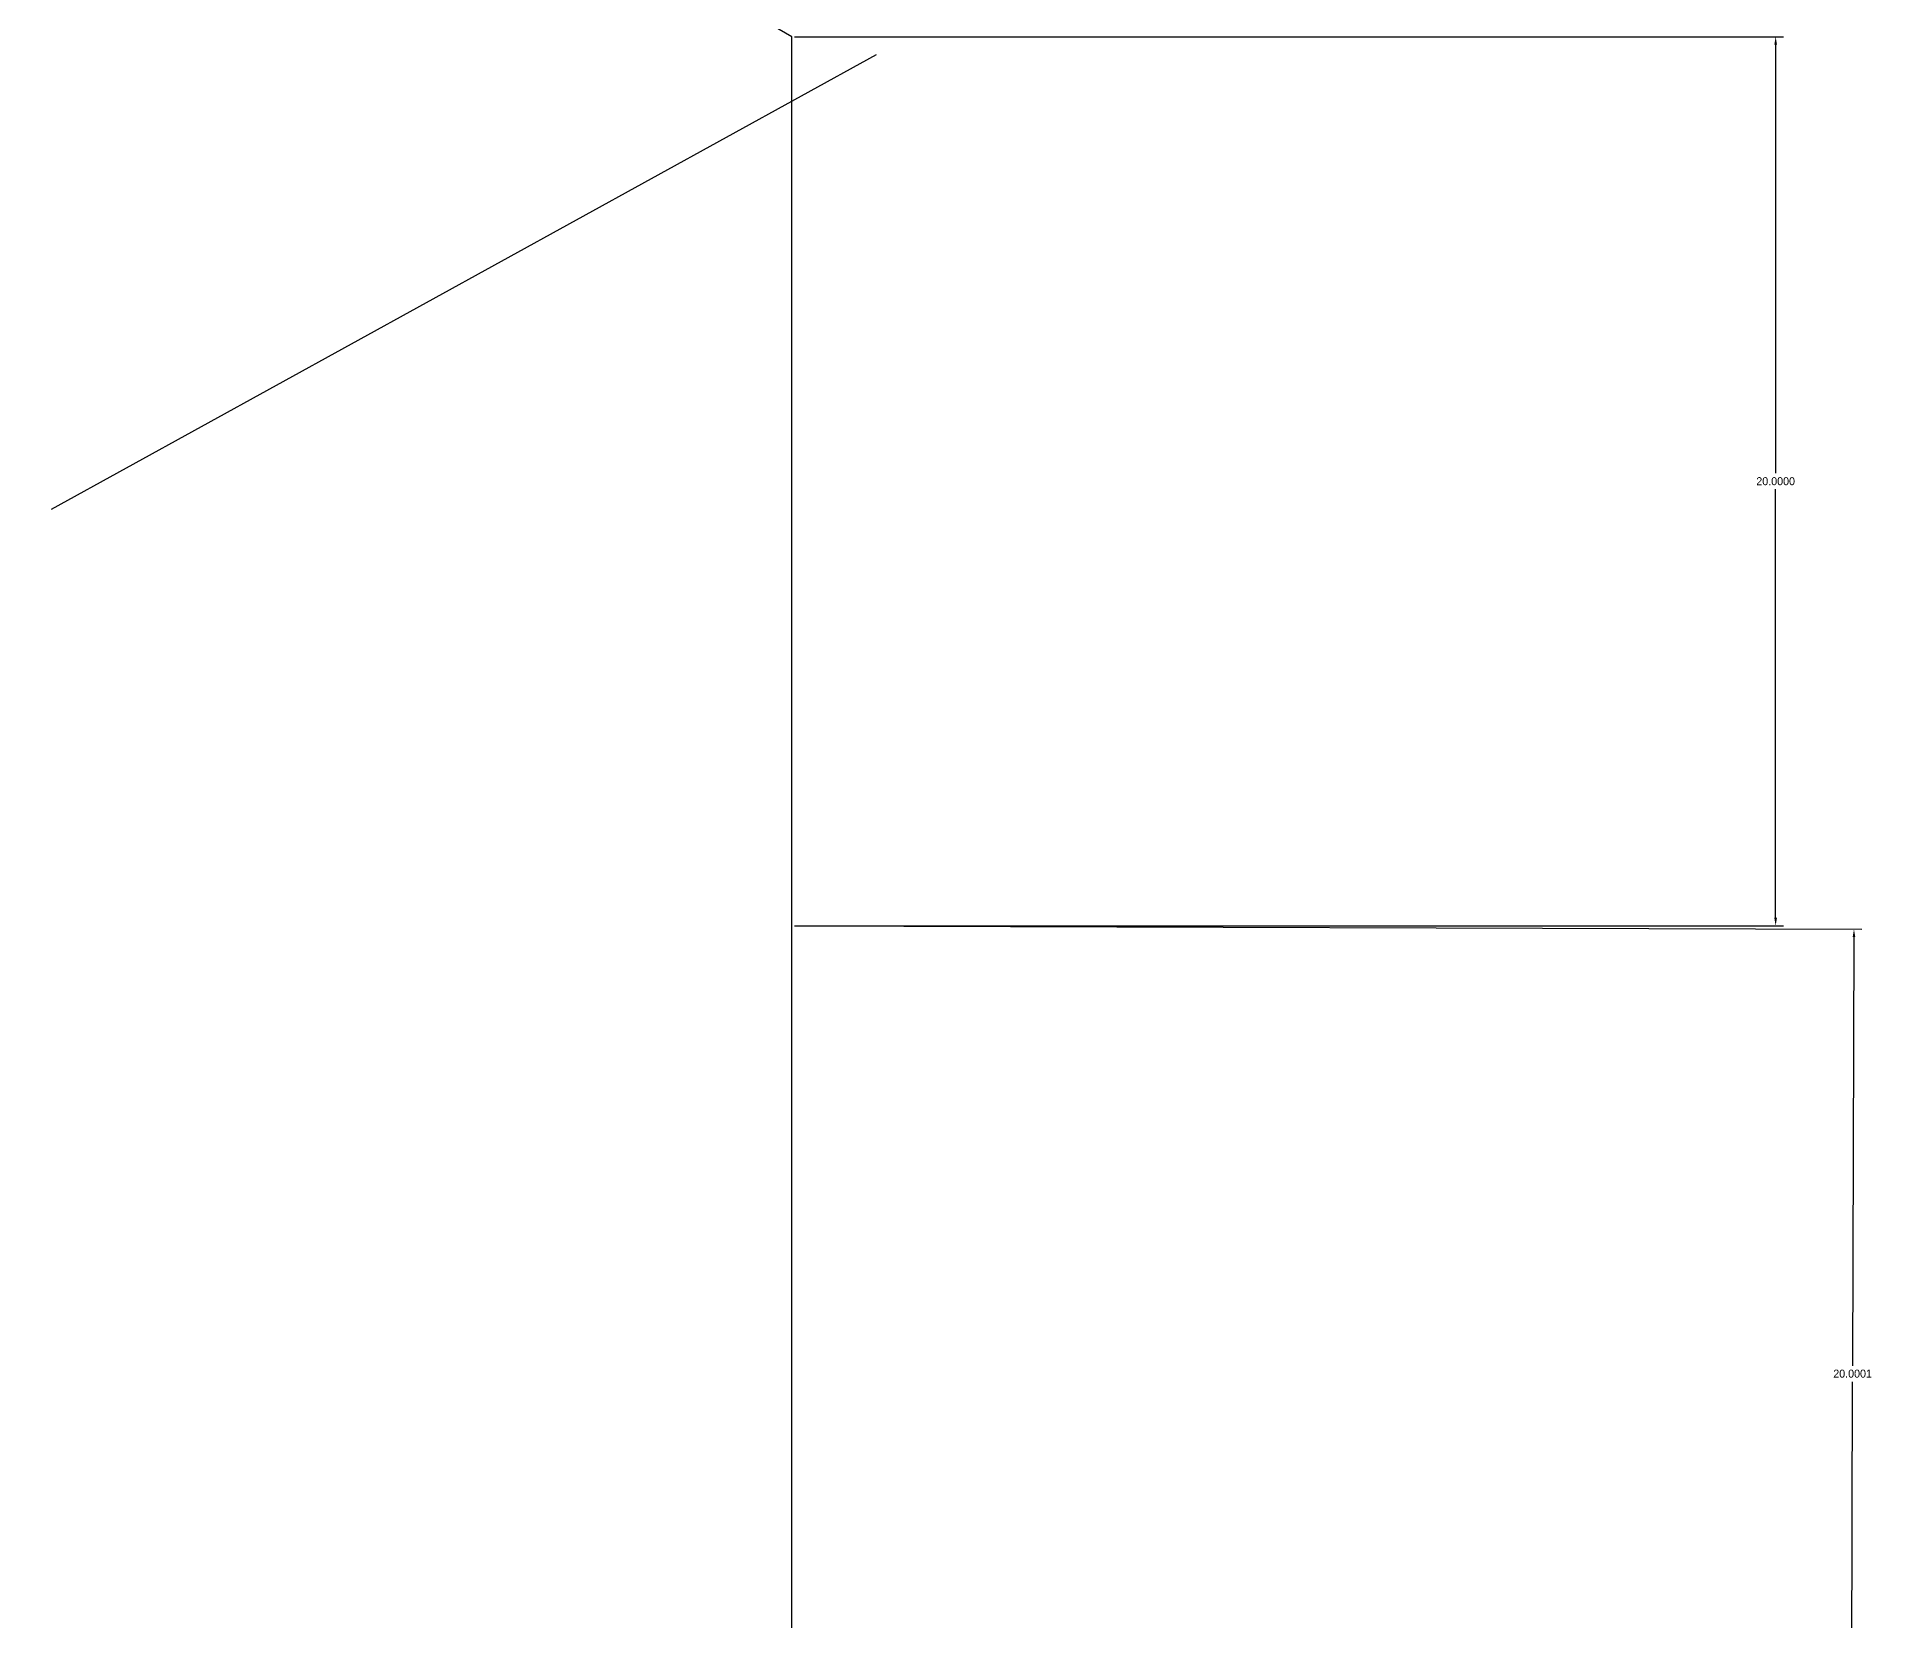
# Model space of a CAD drawing. Header units: millimetres. Extents: x 18 to 350, y -137 to 143.
# Drawn here: x 165.49 to 206.78, y 57.22 to 92.85 of the extents above; entities that cross this region are included whole.
import ezdxf

# ---------------------------------------------------------------- set-up
doc = ezdxf.new("R2010")
doc.units = ezdxf.units.MM
doc.header["$MEASUREMENT"] = 0
doc.dimstyles.get("Standard").update_dxf_attribs({"dimtxt": 0.18, "dimasz": 0.18, "dimexe": 0.18, "dimexo": 0.0625, "dimgap": 0.09, "dimtad": 0, "dimtih": 1, "dimtoh": 1, "dimdec": 4, "dimzin": 0, "dimdsep": 46, "dimtxsty": 'Standard', "dimcen": 0.09, "dimadec": 0, "dimazin": 0, "dimtfac": 1, "dimtdec": 4, "dimtofl": 0, "dimtmove": 0, "dimatfit": 3, "dimfxl": 1, "dimtolj": 1, "dimtzin": 0, "dimarcsym": 0})

# ---------------------------------------------------------------- blocks, each defined once
blk = doc.blocks.new('*D2')
at = {"color": 0, "lineweight": -2}
for p, q in [((182.541, 92.847), (204.79, 92.847)), ((204.61, 92.667), (204.61, 83.027)), ((204.61, 73.027), (204.61, 82.667)), ((182.541, 72.847), (204.79, 72.847))]:
    blk.add_line(p, q, dxfattribs=at)
at = {"color": 0}
for points in [[(204.58, 92.667), (204.64, 92.667), (204.61, 92.847)], [(204.58, 73.027), (204.64, 73.027), (204.61, 72.847)]]:
    blk.add_solid(points, dxfattribs=at)
at = {"layer": 'Defpoints', "color": 0}
for p in [(182.479, 92.847), (182.479, 72.847), (204.61, 72.847)]:
    blk.add_point(p, dxfattribs=at)
at = {"color": 0, "insert": (204.61, 82.847), "char_height": 0.18, "attachment_point": 5}
blk.add_mtext('\\A1;20.0000', dxfattribs=at)
blk = doc.blocks.new('*D8')
at = {"color": 0, "lineweight": -2}
for p, q in [((182.604, 72.847), (206.552, 72.772)), ((206.372, 72.592), (206.341, 62.952)), ((206.31, 52.952), (206.34, 62.592)), ((182.541, 52.847), (206.49, 52.772))]:
    blk.add_line(p, q, dxfattribs=at)
at = {"color": 0}
for points in [[(206.342, 72.593), (206.402, 72.592), (206.372, 72.772)], [(206.28, 52.953), (206.34, 52.952), (206.31, 52.772)]]:
    blk.add_solid(points, dxfattribs=at)
at = {"layer": 'Defpoints', "color": 0}
for p in [(182.541, 72.847), (182.479, 52.847), (206.31, 52.772)]:
    blk.add_point(p, dxfattribs=at)
at = {"color": 0, "insert": (206.341, 62.772), "char_height": 0.18, "attachment_point": 5}
blk.add_mtext('\\A1;20.0001', dxfattribs=at)

msp = doc.modelspace()

# ---------------------------------------------------------------- linework, layer by layer
for p, q in [((182.47869, 92.84688), (95.87615, 142.84688)), ((182.47869, 72.84688), (182.47869, 92.84688)), ((165.8225, 82.21688), (184.3824, 92.44542)), ((182.47869, 52.84688), (182.47869, 72.84688))]:
    msp.add_line(p, q)

# ---------------------------------------------------------------- dimensions: what is measured, and where the dimension line sits
for p1, p2, distance, picture, middle in [((182.47869, 92.84688), (182.47869, 72.84688), 22.1317, '*D2', (204.61038, 82.84688)), ((182.54119, 72.84688), (182.47869, 52.84688), 23.83111, '*D8', (206.34093, 62.77241))]:
    dim = msp.add_aligned_dim(p1=p1, p2=p2, distance=distance, dimstyle='Standard')
    dim.commit()
    dim.dimension.update_dxf_attribs({"geometry": picture, "text_midpoint": middle})

doc.saveas('drawing.dxf')
